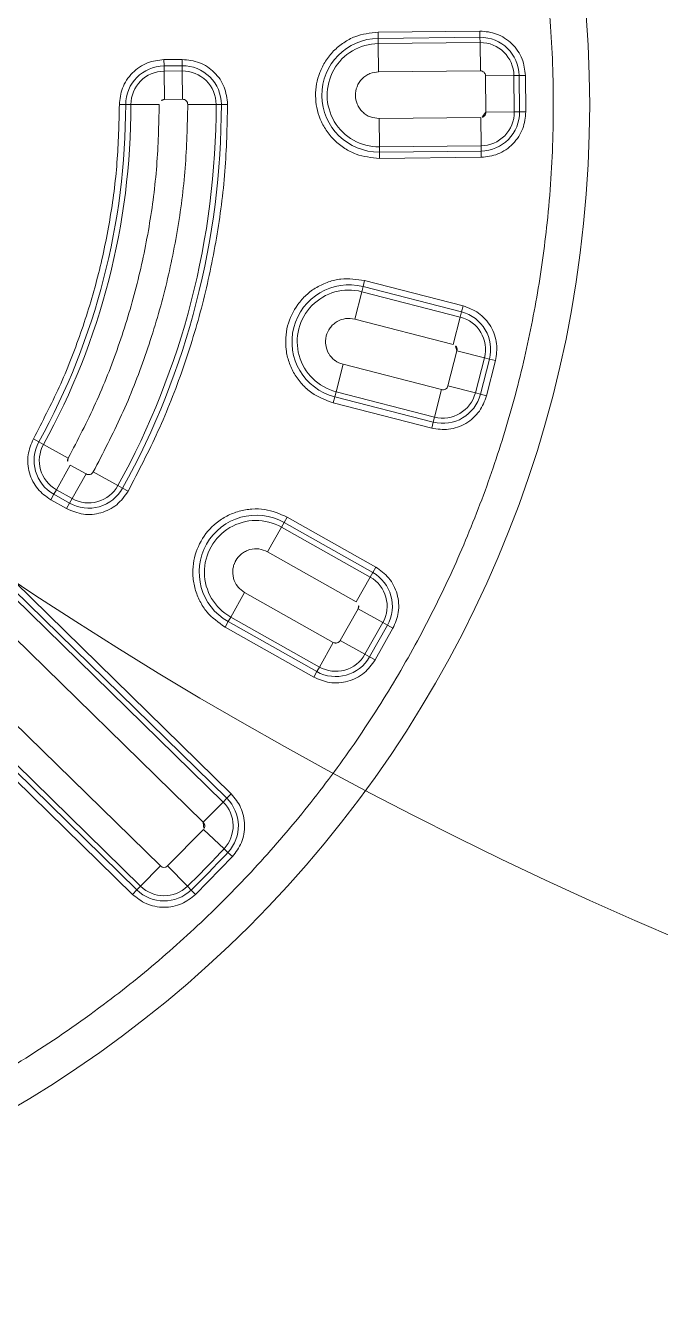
# Model space of a CAD drawing. Header units: metres. Extents: x 859577 to 860336, y 1645916 to 1646650.
# Drawn here: x 859953.9252 to 859954.0304, y 1646453.1407 to 1646453.3535 of the extents above; entities that cross this region are included whole.
import ezdxf

# ---------------------------------------------------------------- set-up
doc = ezdxf.new("R2010")
doc.units = ezdxf.units.M
doc.layers.add('A-ACCESORIOS', color=30, linetype='Continuous', lineweight=20)
doc.layers.add('PISO', color=31, linetype='Continuous', lineweight=15)

# ---------------------------------------------------------------- blocks, each defined once
blk = doc.blocks.new('mu10-3')
at = {"layer": 'A-ACCESORIOS', "linetype": 'Continuous', "ltscale": 20}
for p, q in [((0.1042381439845599, -0.5498899420433645), (0.1161701808377984, -0.5379579051900691)), ((0.1169082841975637, -0.5386960085488113), (0.1161701808382531, -0.5379579051896144)), ((0.1267319978408068, -0.5379579051892733), (0.1259938944817236, -0.5386960085485839)), ((0.1267319978408068, -0.5379579051893302), (0.1309934395718528, -0.542219346920433)), ((0.1169082841975637, -0.5386960085488113), (0.1049762473468263, -0.550628045399435)), ((0.1055913336687695, -0.5512431316561219), (0.1175233703302183, -0.5393110946814659)), ((0.1169082841975637, -0.5386960085488113), (0.1175233703301046, -0.5393110946814659)), ((0.1175233703301046, -0.5393110946814659), (0.1208448354468032, -0.5426325597976529)), ((0.1220573432331093, -0.5426325597981645), (0.1253788083492395, -0.5393110946815227)), ((0.1253788083492395, -0.5393110946814659), (0.125993894481951, -0.5386960085488681)), ((0.1253788083492395, -0.539311094681409), (0.1296402500805129, -0.5435725364126824)), ((0.1302553362126559, -0.5429574502795731), (0.125993894481951, -0.5386960085488681)), ((0.1302553362132244, -0.5429574502800278), (0.1309934395723644, -0.5422193469208878)), ((0.1089127986286371, -0.5545645966159896), (0.1208448354468032, -0.5426325597976529)), ((0.1220573432331093, -0.5426325597981645), (0.1263187849640417, -0.5468940015291537)), ((0.1296402500805129, -0.5435725364126824), (0.1263187849641554, -0.54689400152904)), ((0.1302553362132244, -0.5429574502800278), (0.1296402500805129, -0.5435725364126824)), ((0.1263187849640417, -0.5481065093155166), (0.1143867481167717, -0.5600385461628434)), ((0.1296402500803993, -0.5514279744318742), (0.1263187849640417, -0.5481065093155166)), ((0.1049762473468263, -0.550628045399435), (0.1042381439876294, -0.549889942040295)), ((0.1049762473467126, -0.550628045399435), (0.1055913336687695, -0.5512431316561219)), ((0.1055913336687695, -0.5512431316561219), (0.1089127986286371, -0.5545645966159896)), ((0.1296402500803993, -0.5514279744318742), (0.1177082132331293, -0.5633600112792578)), ((0.1183232993656702, -0.5639750974119124), (0.1302553362131107, -0.5520430605645288)), ((0.1309934395724781, -0.5527811639235551), (0.1190614027000834, -0.5647132007959499)), ((0.1302553362131107, -0.5520430605645288), (0.1296402500803993, -0.5514279744318742)), ((0.1302553362131107, -0.5520430605645288), (0.1309934395723644, -0.5527811639237825)), ((0.1177082132331293, -0.5633600112792578), (0.1143867481167717, -0.5600385461628434)), ((0.1183232993657839, -0.5639750974119693), (0.1177082132331293, -0.5633600112792578)), ((0.1183232993657839, -0.5639750974119693), (0.1190614027249808, -0.5647132007711093)), ((0.1315016739193879, -0.5809256778512122), (0.1461153748605284, -0.5724884536788863)), ((0.1466372927516773, -0.5733924419822642), (0.1320235918136632, -0.5818296661527711)), ((0.1324585235396398, -0.5825829899079054), (0.1470722243271325, -0.5741457655686872)), ((0.1466372927516773, -0.5733924419823211), (0.1461153748612105, -0.5724884536786021)), ((0.1466372927516204, -0.5733924419823211), (0.1470722243270188, -0.5741457655687441)), ((0.1470722243271325, -0.5741457655686872), (0.1494208548342044, -0.5782137129357352)), ((0.08207444842150835, -0.5780196560301647), (0.08420527021957014, -0.5758888342320461)), ((0.08420527021957014, -0.5758888342320461), (0.08494337357882387, -0.576626937591243)), ((0.09407245467292569, -0.576670828418969), (0.09481762105804137, -0.5759398563291143)), ((0.15059204741965, -0.578527533042859), (0.1546599947865275, -0.5761789025357302)), ((0.1546599947865275, -0.5761789025356734), (0.1554133183729505, -0.575743970960275)), ((0.1546599947864138, -0.5761789025356734), (0.15767328913239, -0.5813980814407955)), ((0.1563173066764989, -0.5752220530694103), (0.1554133183728368, -0.5757439709599907)), ((0.1584266127184719, -0.5809631498647718), (0.1554133183729505, -0.5757439709603318)), ((0.1563173066764989, -0.5752220530694103), (0.1593306010222477, -0.5804412319742482)), ((0.0828125517810463, -0.5787577593889637), (0.08207444842184941, -0.5780196560297668)), ((0.08494337357882387, -0.576626937591243), (0.0828125517810463, -0.5787577593889637)), ((0.08342763791370089, -0.5793728455216183), (0.08555845971119425, -0.5772420237241249)), ((0.08555845971119425, -0.5772420237241249), (0.08494337357859649, -0.5766269375913566)), ((0.08887992482721074, -0.5805634888409372), (0.08555845971119425, -0.5772420237241249)), ((0.09345148268528192, -0.5772799718271244), (0.09009823395177818, -0.580569346231357)), ((0.09407245467292569, -0.576670828418969), (0.09345148268528192, -0.5772799718271244)), ((0.1348071539183024, -0.5866509370933954), (0.1494208548342044, -0.5782137129357352)), ((0.15059204741965, -0.578527533042859), (0.153605341765342, -0.5837467119476969)), ((0.0828125517810463, -0.5787577593889637), (0.08342763791370089, -0.5793728455216183)), ((0.08342763791370089, -0.5793728455216183), (0.08674910303017214, -0.582694310637919)), ((0.08674910303017214, -0.582694310637919), (0.08887992482721074, -0.5805634888409372)), ((0.158426612718813, -0.5809631498653403), (0.1593306010224183, -0.5804412319748167)), ((0.1320235918136632, -0.5818296661527711), (0.1315016739231396, -0.5809256778489953)), ((0.1320235918136632, -0.5818296661526574), (0.1324585235396398, -0.5825829899079054)), ((0.1324585235397535, -0.5825829899079054), (0.1348071539183024, -0.5866509370933954)), ((0.15767328913239, -0.5813980814407955), (0.153605341765342, -0.5837467119476969)), ((0.158426612718813, -0.5809631498653971), (0.15767328913239, -0.5813980814407955)), ((0.083389131803699, -0.5871893961727324), (0.08674315950952405, -0.5839008160554613)), ((0.1532915216585593, -0.5849179045332562), (0.1386778207240127, -0.593355128701603)), ((0.155640152165347, -0.5889858519002473), (0.1532915216585593, -0.5849179045332562)), ((0.08276801556195323, -0.5877983924907539), (0.08202267607168778, -0.5885291880723571)), ((0.08276801556195323, -0.5877983924907539), (0.083389131803699, -0.5871893961727324)), ((0.155640152165347, -0.5889858519002473), (0.1410264512312551, -0.5974230760684236)), ((0.1560750837407454, -0.5897391754866703), (0.155640152165347, -0.5889858519002473)), ((0.1414613828066535, -0.5981763996548466), (0.1560750837407454, -0.5897391754866703)), ((0.1565970016316101, -0.5906431637902756), (0.1419833006668796, -0.5990803879761302)), ((0.1560750837407454, -0.5897391754866703), (0.156597001631269, -0.5906431637903893)), ((0.1410264512311414, -0.5974230760684236), (0.1386778207240127, -0.593355128701603)), ((0.1414613828067672, -0.5981763996549034), (0.1410264512312551, -0.5974230760684236)), ((0.1414613828067672, -0.5981763996549034), (0.1419833006971771, -0.5990803879585656)), ((0.149803582093341, -0.6179602173897365), (0.1661030475536904, -0.6135927887825119)), ((0.1663732121344879, -0.6146010567215967), (0.1500737466776059, -0.6189684853277981)), ((0.1663732121344879, -0.6146010567216535), (0.1661030475544294, -0.6135927887823414)), ((0.1663732121343742, -0.6146010567215967), (0.1665983492845271, -0.6154412800043474)), ((0.1502988838850001, -0.6198087088245074), (0.1665983493418253, -0.6154412802182492)), ((0.1665983492844134, -0.6154412800044042), (0.167814089895387, -0.6199784857309965)), ((0.1500737466776059, -0.6189684853277981), (0.1498035820975474, -0.6179602173885428)), ((0.1500737466776059, -0.6189684853277981), (0.1502988838850001, -0.6198087088245074)), ((0.1752498493888197, -0.6188736972833908), (0.1742415814495644, -0.6191438618635061)), ((0.1752498493888197, -0.6188736972833908), (0.1768096453191106, -0.6246949349447277)), ((0.1502988839296222, -0.6198087088125135), (0.1515146244626067, -0.6243459143308883)), ((0.1515146244626067, -0.6243459143308883), (0.167814089895387, -0.6199784857309965)), ((0.1688641524403351, -0.6205847396248032), (0.1734013581667568, -0.6193689990135454)), ((0.1688641524403351, -0.6205847396248032), (0.1704239483704555, -0.6264059772859696)), ((0.1734013581668705, -0.6193689990138864), (0.1742415814496781, -0.6191438618638472)), ((0.1734013581668705, -0.6193689990138864), (0.1749611540972751, -0.6251902366755075)), ((0.1758013773799689, -0.624965099524843), (0.1742415814496781, -0.6191438618637903)), ((0.1749611540972751, -0.6251902366755075), (0.1704239483704555, -0.6264059772859127)), ((0.1758013773800826, -0.6249650995254115), (0.1749611540972751, -0.6251902366755075)), ((0.1758013773800826, -0.6249650995254683), (0.176809645319338, -0.6246949349454098)), ((0.1698176944773877, -0.6274560398312019), (0.1535182290248827, -0.6318234684362096)), ((0.1710334350876792, -0.6319932455579078), (0.1698176944773877, -0.6274560398312019)), ((0.1547339696352878, -0.6363606741629724), (0.1535182290248827, -0.6318234684362096)), ((0.1261154791039303, -0.6338556732026746), (0.1215901729407278, -0.6351149845888813)), ((0.1269534987638394, -0.6336224673904098), (0.1261154791038166, -0.6338556732026746)), ((0.1269534987637257, -0.6336224673904098), (0.1279591223556054, -0.6333426204157035)), ((0.1710334350876792, -0.6319932455579078), (0.1547339696352878, -0.6363606741629724)), ((0.1549591067853271, -0.6372008974457231), (0.1712585722378321, -0.6328334688406585)), ((0.1715287368182317, -0.633841736779857), (0.1552292713315637, -0.6382091653940734)), ((0.1712585722378321, -0.6328334688406585), (0.1710334350876792, -0.6319932455579078)), ((0.1712585722378321, -0.6328334688406585), (0.1715287368178906, -0.6338417367799707)), ((0.1116645260398741, -0.6378486168001132), (0.1106589687561836, -0.6381287019422643)), ((0.1125024904430347, -0.6376152125150156), (0.1116645260398741, -0.63784861680017)), ((0.1125024904430347, -0.6376152125150156), (0.1170274982198407, -0.6363548293754775)), ((0.1209860910278735, -0.6361729999355248), (0.1180753343215883, -0.6369529348443166)), ((0.1192910749318798, -0.6414901405710793), (0.1180753343215883, -0.6369529348443166)), ((0.122201831638165, -0.6407102056622875), (0.1209860910278735, -0.6361729999355248)), ((0.1549591067853271, -0.6372008974457799), (0.1547339696352878, -0.6363606741629724)), ((0.1549591067853271, -0.6372008974457799), (0.1552292713653856, -0.6382091653849784)), ((0.122201831638165, -0.6407102056622875), (0.1192910749318798, -0.6414901405710793)), ((0.1195162120820328, -0.6423303638539437), (0.1192910749318798, -0.6414901405711362)), ((0.1195162120819191, -0.6423303638538869), (0.1224269687882042, -0.6415504289450382)), ((0.1195162120819191, -0.6423303638538869), (0.1197863766619776, -0.6433386317931422)), ((0.1224269687882042, -0.6415504289450382), (0.122201831638165, -0.6407102056622875)), ((0.1224269687882042, -0.6415504289450382), (0.1226971333682627, -0.6425586968843504)), ((0.1226971333690585, -0.642558696884123), (0.1197863766618639, -0.6433386317931991)), ((0.04133378811508237, -0.6572644002534958), (0.175317903162636, -0.6572644002534958)), ((0.1753179031617833, -0.6583082360345429), (0.1753179031617833, -0.6572644002534958)), ((0.1753179031617833, -0.6583082360344861), (0.04133378811638977, -0.6583082360345429)), ((0.0413337881118423, -0.6591780992239933), (0.175317903161897, -0.6591780991853966)), ((0.175317903161897, -0.6583082360344861), (0.175317903161897, -0.6591780991853966)), ((0.175317903161897, -0.6591780991853398), (0.175317903161897, -0.6638753601999383)), ((0.0413337881118423, -0.6638753601893654), (0.175317903161897, -0.6638753601893654)), ((0.1808709182435564, -0.6645986553176613), (0.1761750258337997, -0.6647120374801148)), ((0.1761750258337997, -0.6647120374801148), (0.1761750258337997, -0.673190652043786)), ((0.1817405279491027, -0.6645776586209422), (0.1808709182435564, -0.6645986553177181)), ((0.1817405279491027, -0.6645776586209422), (0.1827840595956332, -0.6645524625848793)), ((0.1827840595956332, -0.6645524625824919), (0.1827840595956332, -0.6733502269398173)), ((0.1753179031621244, -0.6740273293240193), (0.04133378811508237, -0.6740273293240193)), ((0.1753179031617833, -0.678724590338561), (0.1753179031621244, -0.6740273293240193)), ((0.1808709182435564, -0.6733040342061827), (0.1761750258337997, -0.6731906520437292)), ((0.1817405279491027, -0.6733250309029586), (0.1808709182436701, -0.6733040342062395)), ((0.1817405279491027, -0.6733250309029586), (0.1827840595956332, -0.6733502269390783)), ((0.1753179031617833, -0.678724590338561), (0.04133378811508237, -0.678724590338561)), ((0.04133378812275623, -0.6795944534895852), (0.1753179031617833, -0.6795944534895852)), ((0.1753179031635455, -0.680638289270405), (0.04133378811508237, -0.680638289270405)), ((0.1753179031617833, -0.6795944534893579), (0.1753179031617833, -0.678724590338561)), ((0.1753179031617833, -0.6795944534895852), (0.1753179031617833, -0.680638289270405))]:
    blk.add_line(p, q, dxfattribs=at)
for centre, radius in [((0, 0), 0.6689513447619461), ((0, -0.6689513447619788), 0.1928508381295694)]:
    blk.add_circle(centre, radius, dxfattribs=at)
for centre, radius, start, end in [((0.1214510893397005, -0.5432388136910618), 0.006424496643329519, 45.00000000342222, 135.0000000001382), ((0.1214510893397005, -0.5432388136910618), 0.005554633492557223, 45.00000000040993, 135.0000000001382), ((0.1214510893407805, -0.5432388136910618), 0.0008573724786474264, 45.00000002459569, 135.0000000249135), ((0.1257125310709739, -0.5475002554222215), 0.005554633492497876, 314.9999999989499, 44.99999999986183), ((0.1257125310709739, -0.5475002554222215), 0.006424496643359557, 314.9999999989499, 44.99999999986183), ((0.1116497733578967, -0.5573015714040253), 0.00943779098921501, 135.0000000278797, 314.9999999998619), ((0.1116497733578967, -0.5573015714040253), 0.008567927838288896, 134.9999997221516, 314.9999999998619), ((0.1498495410732517, -0.5789562192820199), 0.006424496643355774, 30.0000000035915, 119.9999999997715), ((0.1498495410732517, -0.5789562192820199), 0.00555463349254326, 30.00000000066871, 120.0000000000034), ((0.08948617872073328, -0.581169742733664), 0.006424496643325643, 44.44907055730934, 134.9999999989499), ((0.08948617872073328, -0.581169742733664), 0.005554633492476205, 44.44907055375109, 135.0000000001382), ((0, -0.6689513447619788), 0.130907678276765, 15.55092944652704, 44.44907055343101), ((0, -0.6689513447619788), 0.1317775414275667, 15.55092944652704, 44.44907055343101), ((0.1498495410728538, -0.5789562192818494), 0.0008573724783848152, 29.99999998485166, 119.9999999855477), ((0.08735535692335361, -0.5833005645311573), 0.006424496643353254, 135.00000000073, 224.4355004289282), ((0.08735535692335361, -0.5833005645311573), 0.005554633492526702, 135.000000000046, 224.4355004289282), ((0.0894861787191985, -0.581169742733664), 0.0008573724790097651, 44.44907047932266, 134.9999999635855), ((0.08735535692335361, -0.5833005645310436), 0.0008573724780549552, 135.0000000031044, 224.4355004351811), ((0.1367424873121195, -0.5900030329026436), 0.009437790989211874, 120.000000027698, 299.9999999997715), ((0.1367424873121195, -0.5900030329026436), 0.008567927838299438, 119.9999997219908, 299.9999999997715), ((0.1528628354191142, -0.5841753981870283), 0.005554633492531194, 300.0000000004921, 29.99999999986039), ((0.1528628354191142, -0.5841753981870283), 0.006424496643344383, 300.0000000004921, 30.00000000020333), ((0.1528628354193984, -0.5841753981858346), 0.0008573724788654895, 299.9999999692111, 29.99999997071543), ((0, -0.6689513447619788), 0.1159152537950908, 15.56449957111559, 44.43550042892826), ((0, -0.6689513447619788), 0.1167851169459319, 15.56449957111559, 44.43550042892826), ((0.1680359942209293, -0.6208066439504023), 0.006424496643344857, 15.00000000324856, 104.9999999997716), ((0.1680359942209293, -0.6208066439504023), 0.005554633492502702, 15.00000000051035, 104.9999999999779), ((0.1525164267337118, -0.6280846913861637), 0.0094377909892184, 105.0000000273703, 284.9999999999779), ((0.1525164267337118, -0.6280846913861637), 0.008567927838285232, 104.9999997215935, 284.9999999999779), ((0.1680359942222367, -0.6208066439511413), 0.0008573724790752053, 15.0000000408031, 105.0000000380008), ((0.1695957901513339, -0.6266278816119097), 0.005554633492496369, 284.9999999995867, 14.99999999985306), ((0.1695957901513339, -0.6266278816119097), 0.006424496643362796, 285.0000000001801, 14.99999999924235), ((0.1207641867017628, -0.6353448417163463), 0.005554633492509791, 284.9999999999779, 15.55092944654447), ((0.1207641867017628, -0.6353448417163463), 0.006424496643351273, 284.9999999999779, 15.55092944652704), ((0.1207641867017628, -0.6353448417162326), 0.0008573724780608582, 284.9999999963161, 15.55092944084491), ((0.1178534299954777, -0.6361247766251381), 0.006424496643351212, 195.5644995710506, 284.9999999989121), ((0.1178534299954777, -0.6361247766251381), 0.005554633492511727, 195.5644995711763, 284.9999999999779), ((0.1178534299955913, -0.636124776625195), 0.000857372478081936, 195.5644995642115, 284.9999999963161), ((0.175317903161897, -0.6647327326778623), 0.006424496643351253, 1.383135908161021, 90.00000000019217), ((0.175317903161897, -0.6647327326778623), 0.005554633492465298, 1.383135907965551, 90.00000000019217), ((0.0005977528090852502, -0.6689513447619788), 0.1803257055474461, 358.6168640917119, 1.383135908288077), ((0.0005977528090852502, -0.6689513447619788), 0.1811955686982775, 358.6168640917119, 1.383135908288077), ((0.1753179031622949, -0.6731699568455269), 0.0008573724785322924, 269.9999999822532, 358.6168640525918), ((0.175317903161897, -0.6731699568460385), 0.005554633492560921, 269.9999999998078, 358.6168640915816), ((0.175317903161897, -0.6731699568460385), 0.006424496643341411, 269.9999999993551, 358.6168640916468)]:
    blk.add_arc(centre, radius, start, end, dxfattribs=at)
for points, knots in [([(0.09341212471900917, -0.5071567987056369), (0.08948372175626673, -0.5049965173685109), (0.08152739351129412, -0.5006212260395841), (0.06887773470430147, -0.4951136316495308), (0.05558295216223996, -0.4903933680955674), (0.04167146529789534, -0.4866410643179506), (0.02804424992467602, -0.4840769751506286), (0.01487360091812207, -0.4825793556410645), (0.00229606210075417, -0.4819985516340353), (-0.0104027629137704, -0.4822717593406765), (-0.02314273273196932, -0.4834177051157553), (-0.03584102984160609, -0.485446457581304), (-0.04839181287093197, -0.4883498988144197), (-0.06071282937017486, -0.492110835915355), (-0.0727242806640902, -0.4967029597968349), (-0.08433040027091465, -0.5020805266871662), (-0.09546449548156488, -0.5081933445910067), (-0.1060666621903579, -0.5149850065245687), (-0.1167237843021667, -0.522867478811861), (-0.127244249597311, -0.5319010605641097), (-0.1374119121895774, -0.5421083993458637), (-0.1465791434576431, -0.5528358244761193), (-0.1547312785452277, -0.5639588830789535), (-0.1619342144808797, -0.5754584276571109), (-0.1682916127567751, -0.5874460648498712), (-0.1738483557438144, -0.6000673489006658), (-0.1785550210178144, -0.6133700990926059), (-0.1823111003915301, -0.6272794060515139), (-0.1848741847125552, -0.6409072015913466), (-0.1863720356531076, -0.6540777169768148), (-0.18695278051581, -0.6666552899428666), (-0.1866795888503816, -0.6793541056933918), (-0.1855336387226885, -0.6920940780320848), (-0.1835048874199288, -0.704792374440558), (-0.1806014459195353, -0.7173431577372185), (-0.1768405087207725, -0.729664173872095), (-0.1722483854954362, -0.7416756263544357), (-0.1668708160953543, -0.7532817416016542), (-0.1607580074528414, -0.7644158528581784), (-0.1539663113669008, -0.7750179604120717), (-0.1460839727201915, -0.7856753139982402), (-0.137049810753183, -0.7961947743173141), (-0.1268446520693942, -0.8063662130026614), (-0.1161093810740113, -0.8155197874140185), (-0.1050146995404475, -0.8237210725174577), (-0.09724724399717388, -0.8284239048362565), (-0.09341212471895233, -0.830745890818207)], [0, 0, 0, 0, 0.02291043124393882, 0.04640127627856693, 0.07043889536440054, 0.0949825248686006, 0.1199870078134519, 0.1412571413465028, 0.1627018157893433, 0.1843088610492792, 0.2061448528974915, 0.2280462251742265, 0.2499999996147192, 0.2719527910396048, 0.2938541685496895, 0.3156911381893608, 0.3372972159685446, 0.3587419054823086, 0.3800129914506218, 0.4050168025324465, 0.4295600826501579, 0.4535976939681215, 0.4770894055705902, 0.4999999997767685, 0.5229099078263219, 0.5464012767191545, 0.5704388958051738, 0.5949825253142076, 0.619987008260059, 0.6412571417913683, 0.6627018162343635, 0.684308861495887, 0.7061448533414494, 0.7280462256163859, 0.7500000000613228, 0.7719527914840738, 0.7938541689949457, 0.8156911386359665, 0.8372972164167377, 0.8587419059311826, 0.8800129918972291, 0.905016802977831, 0.9295600830954692, 0.9535976944176974, 0.9770892313843613, 0.9999999999999999, 0.9999999999999999, 0.9999999999999999, 0.9999999999999999]), ([(-0.09341212471895233, -0.830745890818207), (-0.08948372175615305, -0.832906172155333), (-0.08152739351112359, -0.8372814634843166), (-0.06887773470424463, -0.8427890578743131), (-0.05558295216218312, -0.8475093214283334), (-0.04167146529783849, -0.8512616252059502), (-0.02804424992461918, -0.8538257143732721), (-0.01487360091795153, -0.8553233338827795), (-0.002296062100697327, -0.8559041378898087), (0.01040276291394093, -0.8556309301832243), (0.02314273273202616, -0.8544849844080886), (0.03584102984166293, -0.8524562319425968), (0.04839181287115935, -0.8495527907094811), (0.06071282937034539, -0.8457918536085458), (0.07272428066414705, -0.8411997297270659), (0.0843304002709715, -0.8358221628367346), (0.09546449548162173, -0.829709344932894), (0.1060666621904147, -0.8229176829993321), (0.1167237843022235, -0.8150352107120398), (0.1272442495974246, -0.8060016289597343), (0.1374119121896911, -0.795794290178037), (0.1465791434577, -0.7850668650477246), (0.1547312785452846, -0.7739438064449473), (0.1619342144809366, -0.7624442618667899), (0.1682916127569456, -0.7504566246740296), (0.1738483557438713, -0.7378353406232918), (0.1785550210178712, -0.7245325904312381), (0.1823111003915869, -0.7106232834723869), (0.1848741847126121, -0.6969954879325542), (0.1863720356532212, -0.683824972547086), (0.1869527805159805, -0.6712473995810342), (0.1866795888505521, -0.658548583830509), (0.1855336387227453, -0.645808611491816), (0.1835048874199856, -0.6331103150833428), (0.1806014459197058, -0.6205595317866823), (0.1768405087208862, -0.6082385156517489), (0.172248385495493, -0.5962270631694082), (0.1668708160955248, -0.5846209479222466), (0.1607580074528983, -0.5734868366656656), (0.1539663113669576, -0.5628847291117722), (0.1460839727202483, -0.5522273755256606), (0.1370498107534104, -0.5417079152065867), (0.1268446520694511, -0.5315364765212394), (0.1161093810740681, -0.5223829021098823), (0.1050146995406749, -0.514181617006443), (0.09724724399723073, -0.5094787846876443), (0.09341212471900917, -0.5071567987056369)], [0, 0, 0, 0, 0.02291043124393882, 0.04640127627856693, 0.07043889536440054, 0.0949825248686006, 0.1199870078134519, 0.1412571413465028, 0.1627018157893433, 0.1843088610492792, 0.2061448528974915, 0.2280462251742265, 0.2499999996147192, 0.2719527910396049, 0.2938541685496895, 0.3156911381893608, 0.3372972159685446, 0.3587419054823086, 0.3800129914506218, 0.4050168025324465, 0.4295600826501579, 0.4535976939681215, 0.4770894055705902, 0.4999999997767685, 0.522909907826322, 0.5464012767191546, 0.5704388958051739, 0.5949825253142077, 0.6199870082600591, 0.6412571417913684, 0.6627018162343636, 0.6843088614958871, 0.7061448533414495, 0.728046225616386, 0.750000000061323, 0.7719527914840739, 0.7938541689949457, 0.8156911386359667, 0.8372972164167378, 0.8587419059311827, 0.8800129918972293, 0.9050168029778312, 0.9295600830954693, 0.9535976944176974, 0.9770892313843613, 0.9999999999999999, 0.9999999999999999, 0.9999999999999999, 0.9999999999999999]), ([(0.1161701808377984, -0.5379579051900691), (0.1169050420205053, -0.5373641286535644), (0.1180354918564603, -0.5364507118014217), (0.1199234888906631, -0.535879747973695), (0.1214510893391321, -0.5357152743005713), (0.1229786897876011, -0.5358797479734676), (0.1248666868220312, -0.5364507118009101), (0.1259971366579862, -0.5373641286528823), (0.1267319978408068, -0.5379579051893302)], [0, 0, 0, 0, 0.2394568443944395, 0.368360660238194, 0.5000000000002531, 0.6316393397622676, 0.7605431556059056, 1, 1, 1, 1]), ([(0.1309934395718528, -0.542219346920433), (0.1315872161083576, -0.54295420810314), (0.132500632960614, -0.5440846579390382), (0.133071596788227, -0.5459726549732977), (0.1332360704614075, -0.5475002554218236), (0.1330715967884544, -0.5490278558703494), (0.1325006329610119, -0.5509158529047227), (0.131587216108926, -0.5520463027407345), (0.1309934395724781, -0.5527811639235551)], [0, 0, 0, 0, 0.2394568443936345, 0.368360660237369, 0.4999999999995937, 0.631639339761892, 0.7605431556058132, 1, 1, 1, 1]), ([(0.1263187849641554, -0.5468940015291537), (0.1263868793666916, -0.5469783831709947), (0.126492091712521, -0.5471087608549965), (0.1265578492871668, -0.5473255537182808), (0.1265759432856726, -0.5475004698294015), (0.1265577987629172, -0.5476751750503581), (0.1264919613673783, -0.5478919220596481), (0.1263868819519871, -0.5480221286176743), (0.1263187849641554, -0.5481065093154598)], [0, 0, 0, 0, 0.2394429600874542, 0.3699622084902929, 0.5000002166970965, 0.6305192480160184, 0.760557039912539, 0.9999999999999999, 0.9999999999999999, 0.9999999999999999, 0.9999999999999999]), ([(0.1190614027000834, -0.5647132007959499), (0.1180301092578588, -0.5655464852900423), (0.1164436524819621, -0.5668283414306075), (0.1137933898568804, -0.567630179295918), (0.1116510829337471, -0.5678593702365333), (0.1095009728392711, -0.5676346945815567), (0.1068801419373813, -0.5668044324520451), (0.1040591281857814, -0.5648922165572685), (0.1021469122979397, -0.562071202800837), (0.1013166501751357, -0.5594503718969008), (0.1010919745255023, -0.5573002618019132), (0.1013211654714041, -0.5551579548793484), (0.1021230033434222, -0.5525076922561993), (0.1034048594879096, -0.5509212354836563), (0.1042381439845599, -0.5498899420433645)], [0, 0, 0, 0, 0.1197284222119017, 0.1841803301285533, 0.2500000000002031, 0.3158196698718517, 0.3802715777885037, 0.5000000000004059, 0.6197284222121967, 0.6841803301287168, 0.7500000000002046, 0.8158196698716902, 0.8802715777882093, 1, 1, 1, 1]), ([(0.1143867481167717, -0.5600385461628434), (0.1140058278476204, -0.5603459424283415), (0.1134175678159863, -0.5608206584032018), (0.1124387340956901, -0.5611178563273143), (0.1116500377513603, -0.5611990256571175), (0.1108586783585679, -0.5611194715235115), (0.1098909161132724, -0.5608115454255653), (0.1088463678011635, -0.5601049754778842), (0.108139678060013, -0.5590602479139761), (0.107831823502238, -0.5580924476109885), (0.1077523194613832, -0.5573008778612802), (0.1078335390146208, -0.5565123926809292), (0.1081308166944837, -0.5555336048886943), (0.1086053997489671, -0.5549455159710419), (0.1089127985991922, -0.5545645966453776)], [0, 0, 0, 0, 0.1197214725453695, 0.1848873975501668, 0.2500000240028448, 0.3151659249980358, 0.3802785274597897, 0.5000000000051584, 0.6197214725495566, 0.6848873975540651, 0.7500000240040569, 0.8151659249979354, 0.880278527457233, 1, 1, 1, 1]), ([(0.1461153748605284, -0.5724884536788863), (0.1469788769319962, -0.5721051056568172), (0.1483072173012374, -0.5715153946762257), (0.150278658709226, -0.5714525355587625), (0.1517967763535353, -0.5716890382794872), (0.1532297561600444, -0.572243279737279), (0.1549056449430282, -0.5732834380336271), (0.1557611659574718, -0.5744583129082343), (0.1563173066764989, -0.5752220530694103)], [0, 0, 0, 0, 0.2394568443934628, 0.3683606602370941, 0.4999999999992765, 0.6316393397615758, 0.7605431556055455, 1, 1, 1, 1]), ([(0.09481762105770031, -0.5759398563287732), (0.09734920558480553, -0.5786484486648646), (0.1024235053131406, -0.5840775422653905), (0.1091479816341234, -0.5930109764848908), (0.1151681222854677, -0.6024587762229316), (0.1203401253461038, -0.6123963545119864), (0.1247145715836382, -0.6226865981025185), (0.1268791881603875, -0.6297958111067032), (0.1279591223558327, -0.6333426204161015)], [0, 0, 0, 0, 0.1659797180059383, 0.332689202745398, 0.4999999924162997, 0.667302126617908, 0.8340159573470854, 0.9999999999999999, 0.9999999999999999, 0.9999999999999999, 0.9999999999999999]), ([(0.08202267607123304, -0.5885291880719592), (0.0814391097244993, -0.5877931815339252), (0.08054169551843415, -0.586661343266428), (0.07998742680223359, -0.5847815078083158), (0.07983266408109557, -0.5832635060315852), (0.08000237497350327, -0.581747102685938), (0.08057513733507449, -0.5798728192397675), (0.08148365910165012, -0.5787498774244568), (0.08207444842150835, -0.5780196560301647)], [0, 0, 0, 0, 0.2395925132936575, 0.3684477802023484, 0.4999999999998831, 0.6315522197974317, 0.7604074867061755, 1, 1, 1, 1]), ([(0.09009823395189187, -0.580569346231357), (0.09250388952125377, -0.5831431879033175), (0.09732577119683583, -0.5883021807995874), (0.1037154636183004, -0.5967910353767252), (0.1094360107892385, -0.6057686566093707), (0.1143505464531813, -0.6152115227175159), (0.1185071605348753, -0.6249896268055863), (0.1205640051394994, -0.6317448015458922), (0.1215901729407278, -0.6351149845888813)], [0, 0, 0, 0, 0.1659843794572602, 0.3326981002169251, 0.5000000079808816, 0.6673110246009385, 0.8340201717080856, 0.9999999999999999, 0.9999999999999999, 0.9999999999999999, 0.9999999999999999]), ([(0.1593306010222477, -0.5804412319742482), (0.1597139490443169, -0.5813047340456023), (0.1603036600248515, -0.5826330744148436), (0.1603665191423715, -0.584604515822889), (0.16013001642159, -0.5861226334673688), (0.1595757749637414, -0.587555613273878), (0.1585356166673932, -0.5892315020566912), (0.1573607417927292, -0.5900870230712485), (0.1565970016316101, -0.5906431637902756)], [0, 0, 0, 0, 0.2394568443941342, 0.3683606602380406, 0.5000000000003434, 0.6316393397625999, 0.7605431556063447, 1, 1, 1, 1]), ([(0.1419833006668796, -0.5990803879761302), (0.140771477799376, -0.599618360605632), (0.13890730944496, -0.6004459333296381), (0.1361398214183396, -0.6005345107902826), (0.1340111928531087, -0.6002014224068262), (0.1319924963219705, -0.5994279129476467), (0.129675855718915, -0.5979476203627883), (0.1274458835719088, -0.5953704295591251), (0.126328956947134, -0.5921506216254215), (0.1262053062719701, -0.58940420571912), (0.1265447757011202, -0.5872692085118274), (0.127320626987057, -0.5852592179093676), (0.1287810813373653, -0.5829067917075008), (0.1304298645198969, -0.5817061609218968), (0.1315016739193879, -0.5809256778512122)], [0, 0, 0, 0, 0.1197284222118763, 0.184180330128522, 0.2500000000001693, 0.3158196698718164, 0.3802715777884612, 0.5000000000003365, 0.6197284222121201, 0.6841803301286546, 0.7500000000001686, 0.8158196698716788, 0.8802715777882169, 1, 1, 1, 1]), ([(0.1170274982198407, -0.6363548293754775), (0.116039980291248, -0.6331140351322233), (0.1140606156916988, -0.6266182407638325), (0.1100623011517996, -0.6172158043917761), (0.1053359335748496, -0.608135393012617), (0.09983530350081082, -0.5995021083932102), (0.09369162500530592, -0.5913383173134434), (0.08905593536894685, -0.5863763659988308), (0.08674315950952405, -0.5839008160554613)], [0, 0, 0, 0, 0.1659859472998941, 0.3326994868424589, 0.5000000082840033, 0.6673100022888464, 0.8340187856011095, 1, 1, 1, 1]), ([(0.1386778207240127, -0.5933551287015462), (0.1382320845452796, -0.5935585826167085), (0.1377818813717795, -0.5937640754678455), (0.1372641790840134, -0.5938384769613663), (0.1367448606897597, -0.5939071974254944), (0.1361937397401221, -0.5938662130402577), (0.1352217225057757, -0.5935994998122283), (0.1345154137883924, -0.5932391498923266), (0.133961551195739, -0.5927073183398193), (0.1337247562885295, -0.5924309458906123), (0.1336028440614996, -0.5922732691219608), (0.1334751368591469, -0.5920812003364517), (0.1331623009376131, -0.5915594500784778), (0.1328942867813225, -0.5907882112188645), (0.1328514879923546, -0.5897718652362869), (0.1330185789831262, -0.5887519885692996), (0.1335810171239018, -0.5875562556434488), (0.1344001533395272, -0.5869514461174958), (0.1348071539002262, -0.5866509371037978)], [0, 0, 0, 0, 0.1198617571611869, 0.1210629650987161, 0.1296476531978303, 0.2497882358042467, 0.2534197002578433, 0.3795987966348214, 0.4398280364044951, 0.4429397501835245, 0.4698242410095231, 0.4891670534214672, 0.5000827366228877, 0.6206730178199351, 0.6856702302737472, 0.7506704317995947, 0.8761167286418737, 1, 1, 1, 1]), ([(0.1106589687566384, -0.6381287019439128), (0.1097252049679582, -0.6350643579372104), (0.107853587325053, -0.6289222475058978), (0.1040729586034672, -0.6200314432141454), (0.09960383539299755, -0.6114452657309926), (0.09440249610776164, -0.6032817272968032), (0.08859323510148442, -0.5955621355656717), (0.08420966925183393, -0.5908700860286444), (0.08202267607123304, -0.5885291880719592)], [0, 0, 0, 0, 0.1659813470086972, 0.3326897243378484, 0.4999999912393508, 0.6673002404114992, 0.8340136477085035, 1, 1, 1, 1]), ([(0.1661030475536904, -0.6135927887825119), (0.1670363442745497, -0.6134459938090231), (0.1684720509760496, -0.6132201765288414), (0.1703925862838105, -0.6136697058665277), (0.1717977639157198, -0.6142910677115765), (0.1730384678743917, -0.6151973063148262), (0.174388039354767, -0.6166357740111721), (0.174910329204522, -0.6179920411272519), (0.1752498493888197, -0.6188736972833908)], [0, 0, 0, 0, 0.2394568443937872, 0.3683606602375107, 0.4999999999996979, 0.6316393397619412, 0.7605431556057993, 1, 1, 1, 1]), ([(0.1552292713315637, -0.6382091653940734), (0.1539195027646656, -0.6384151642133702), (0.1519046628245633, -0.6387320558072247), (0.1492085491317425, -0.6381013364557475), (0.1472386614433958, -0.6372286681710762), (0.1454889493081737, -0.6359590382990632), (0.1436343742328177, -0.6339295947521464), (0.142147412606846, -0.6308630603339225), (0.1419018919486916, -0.627463882812549), (0.1424932793104858, -0.6247790456092162), (0.1433737595377806, -0.6228046578211774), (0.1446433981806763, -0.6210639610765725), (0.146662941458942, -0.6191696852541781), (0.1485662898304554, -0.618436701459359), (0.149803582093341, -0.6179602173897365)], [0, 0, 0, 0, 0.1197284222118089, 0.1841803301284219, 0.250000000000034, 0.315819669871647, 0.3802715777882573, 0.5000000000000652, 0.6197284222118565, 0.6841803301284499, 0.7500000000000331, 0.8158196698716192, 0.8802715777882099, 1, 1, 1, 1]), ([(0.1535182290248827, -0.6318234684362096), (0.153035023190057, -0.6319046248151494), (0.1525469748538058, -0.6319865945118295), (0.1520276563192624, -0.6319244696238684), (0.151508247105312, -0.6318564390037977), (0.1509865126872114, -0.6316742105298658), (0.1501166466005657, -0.6311650087629914), (0.1495276701912189, -0.6306341313211874), (0.1491303281425189, -0.629977071300516), (0.1489731322795365, -0.6296488289822832), (0.1488961838650198, -0.6294649717209495), (0.1488225392395179, -0.629246394465838), (0.1486554018450761, -0.6286614545228986), (0.1485961313542248, -0.6278471278133679), (0.1488178405950293, -0.6268543358385728), (0.1492432016036105, -0.6259124569569963), (0.1500959535837296, -0.6249030373452911), (0.1510437146336585, -0.6245308442572082), (0.1515146244425409, -0.6243459143362884)], [0, 0, 0, 0, 0.1198617571604436, 0.1210629652026992, 0.1296476534359242, 0.2497882358067303, 0.253419700102383, 0.3795987966333992, 0.4398280364052001, 0.4429397504714354, 0.4698242410097476, 0.4891670512783932, 0.5000827366217081, 0.6206730178194669, 0.6856702302741685, 0.7506704318014918, 0.8761167286427491, 1, 1, 1, 1]), ([(0.1768096453191106, -0.6246949349447277), (0.1769564402925994, -0.6256282316655302), (0.1771822575727811, -0.6270639383672005), (0.1767327282351516, -0.6289844736749615), (0.1761113663901028, -0.6303896513067571), (0.1752051277867395, -0.6316303552655427), (0.1737666600903935, -0.6329799267458611), (0.1724103929743137, -0.6335022165955024), (0.1715287368182317, -0.633841736779857)], [0, 0, 0, 0, 0.2394568443925459, 0.3683606602360033, 0.499999999998219, 0.6316393397607375, 0.7605431556050166, 1, 1, 1, 1]), ([(0.1704239483704555, -0.6264059772859696), (0.1704407290319523, -0.626513101132673), (0.1704666567543427, -0.6266786176920505), (0.1704152080528729, -0.6268992446063635), (0.1703434198597051, -0.6270597734012995), (0.1702403536315842, -0.6272020002994623), (0.1700749632699399, -0.6273567900179842), (0.1699188585475895, -0.6274170124972329), (0.1698176944773877, -0.6274560398312019)], [0, 0, 0, 0, 0.2394429600846567, 0.3699622084922325, 0.5000002166968819, 0.630519248013595, 0.7605570399154029, 1, 1, 1, 1]), ([(0.1197863766618639, -0.6433386317931991), (0.1188585917242335, -0.6434851596552562), (0.1174318347019607, -0.6437104916774956), (0.1155222764430164, -0.643269376710009), (0.1141241771770183, -0.642658148981468), (0.112886930435991, -0.6417651196452425), (0.1115360795323568, -0.6403451911277216), (0.1110045859426236, -0.63900208849401), (0.1106589687566384, -0.6381287019439128)], [0, 0, 0, 0, 0.2395925132970456, 0.3684477802057271, 0.5000000000024156, 0.6315522197987009, 0.760407486706279, 1, 1, 1, 1]), ([(0.175317903162636, -0.6572644002534958), (0.1762441598697819, -0.6573613082477436), (0.1776678916045284, -0.6575102637000896), (0.1793859220895797, -0.6584147650448244), (0.1805719658784142, -0.6593502795128074), (0.1815358364160033, -0.6605133963492449), (0.1824815439248937, -0.6622090934737344), (0.1826648219159779, -0.6636288149102256), (0.1827840595956332, -0.6645524625824919)], [0, 0, 0, 0, 0.2397875694986796, 0.3685729557308627, 0.5000000000012659, 0.6314270442714643, 0.7602124305030626, 1, 1, 1, 1]), ([(0.175317903161897, -0.6638753601999383), (0.175424204088074, -0.6638865450506728), (0.17558829357381, -0.6639038103415373), (0.1757856913866931, -0.664007545221807), (0.1759210287941642, -0.664115165653584), (0.1760317120325681, -0.664247753397035), (0.1761400868432474, -0.6644426206227081), (0.1761612793116001, -0.664606037142164), (0.1761750258337997, -0.6647120374801148)], [0, 0, 0, 0, 0.2397745918721375, 0.3701236753945648, 0.4999998068112241, 0.6303490157375196, 0.7602254081307289, 1, 1, 1, 1]), ([(0.1827840595956332, -0.6733502269398173), (0.1826648219162053, -0.6742738746121972), (0.1824815439253484, -0.675693596048859), (0.1815358364167992, -0.6773892931736327), (0.1805719658791531, -0.6785524100102407), (0.1793859220904324, -0.6794879244784511), (0.1776678916054379, -0.6803924258234701), (0.1762441598706346, -0.6805413812760435), (0.1753179031635455, -0.680638289270405)], [0, 0, 0, 0, 0.2397875694967569, 0.3685729557291757, 0.500000000000319, 0.6314270442714035, 0.7602124305036818, 1, 1, 1, 1])]:
    blk.add_open_spline(points, degree=3, knots=knots, dxfattribs=at)
for points in [[(0.08420527021957014, -0.5758888342320461), (0.08498187945014024, -0.5752729765847562), (0.0865350979112236, -0.5740412612901764), (0.08952293584337667, -0.5735244379596907), (0.09250566619584788, -0.5740699666088744), (0.09404696943710178, -0.5753165597554357), (0.09481762105770031, -0.5759398563287732)], [(0.1279591223558327, -0.6333426204161015), (0.1281135872120558, -0.6343216725836669), (0.1284225169245587, -0.6362797769187409), (0.1274035934169433, -0.6391356615012569), (0.1254620923177185, -0.6414647933876267), (0.1236187863519262, -0.642194062385272), (0.1226971333690585, -0.642558696884123)]]:
    blk.add_open_spline(points, degree=3, dxfattribs=at)

msp = doc.modelspace()

# ---------------------------------------------------------------- linework, layer by layer
at = {"layer": 'PISO'}
msp.add_circle((859954.2940526693, 1646453.818140181), 0.9231527500999477, dxfattribs=at)

# ---------------------------------------------------------------- block references
at = {"layer": 'A-ACCESORIOS', "rotation": 315.5821386310157}
msp.add_blockref('mu10-3', (859954.2940526693, 1646453.818140181), dxfattribs=at)

doc.saveas('drawing.dxf')
